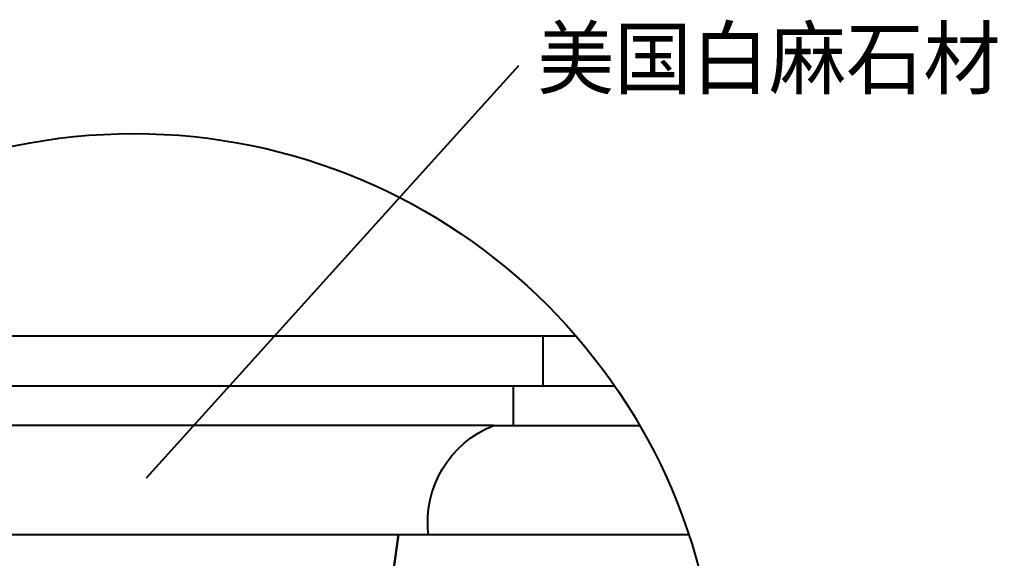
# Model space of a CAD drawing. Header units: metres. Extents: x 186 to 5383, y 145 to 6983.
# Drawn here: x 4343 to 5330, y 6377 to 6921 of the extents above; entities that cross this region are included whole.
import ezdxf

# ---------------------------------------------------------------- set-up
doc = ezdxf.new("R2010")
doc.units = ezdxf.units.M
for name, color, linetype in [('2', 2, 'Continuous'), ('3', 3, 'Continuous'), ('4', 4, 'Continuous'), ('DIM', 3, 'Continuous'), ('TEXT', 3, 'Continuous')]:
    doc.layers.add(name, color=color, linetype=linetype)
doc.dimstyles.get("Standard").update_dxf_attribs({"dimtxt": 2.5, "dimasz": 2.5, "dimexe": 1.25, "dimexo": 0.625, "dimtad": 1, "dimcen": 2.5, "dimazin": 3, "dimtfac": 1, "dimtmove": 0, "dimatfit": 3})

msp = doc.modelspace()

# ---------------------------------------------------------------- linework, layer by layer
at = {"layer": '2'}
msp.add_line((4904.81, 6601.18), (4010.93, 6601.18), dxfattribs=at)
at = {"layer": '3'}
for p, q in [((4871.5, 6551.18), (4871.5, 6601.18)), ((4109.33, 6551.18), (4841.5, 6551.18)), ((4871.5, 6551.18), (4943.5, 6551.18)), ((4821.5, 6511.18), (4129.33, 6511.18)), ((4841.5, 6511.18), (4968.85, 6511.18)), ((4225.68, 6401.18), (4725.16, 6401.18)), ((4725.16, 6401.18), (4625.42, 5681.18))]:
    msp.add_line(p, q, dxfattribs=at)
msp.add_circle((4457.87, 6215.34), 590.45, dxfattribs=at)
at = {"layer": '4'}
msp.add_line((4755.42, 6401.18), (5018.31, 6401.18), dxfattribs=at)
msp.add_lwpolyline([(4625.42, 5681.18), (4725.16, 6401.18), (4755.42, 6401.18, -0.34), (4821.5, 6511.18), (4841.5, 6511.18), (4841.5, 6551.18), (4871.5, 6551.18), (4871.5, 6601.18)], format="xyb", dxfattribs=at)

# ---------------------------------------------------------------- texts
at = {"layer": 'TEXT'}
msp.add_text('美国白麻石材', height=60, dxfattribs=at).set_placement((4865.38, 6851.85))

# ---------------------------------------------------------------- leaders
at = {"layer": 'DIM'}
msp.add_leader([(4470.66, 6458.33), (4846.81, 6874.67)], dimstyle='Standard', dxfattribs=at)

doc.saveas('drawing.dxf')
